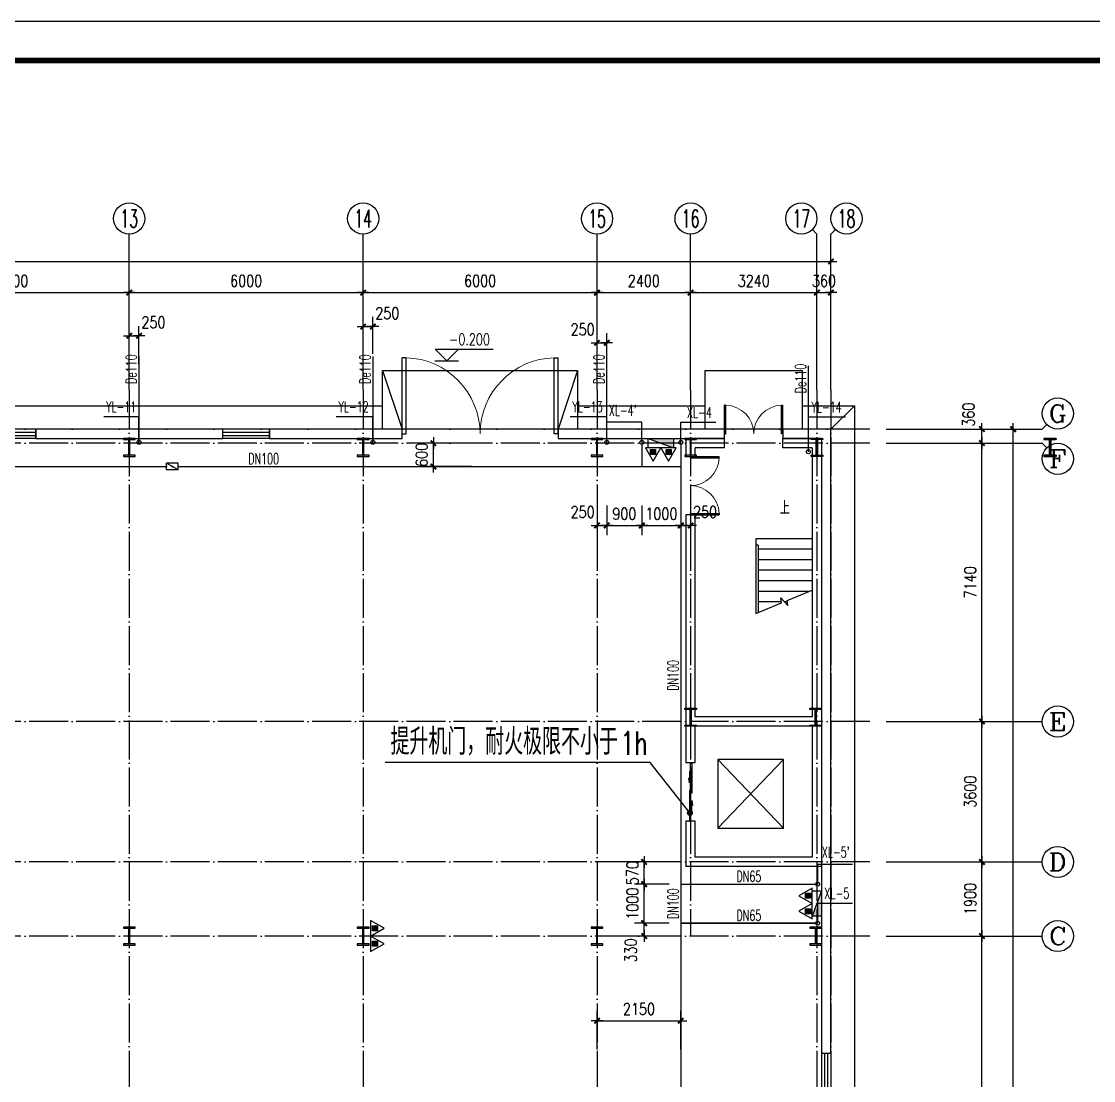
# Model space of a CAD drawing. Extents: x -173215 to 463891, y -864580 to -620646.
# Drawn here: x 78804 to 106305, y -722132 to -694971 of the extents above; entities that cross this region are included whole.
import ezdxf
from ezdxf.enums import TextEntityAlignment as Align

# ---------------------------------------------------------------- set-up
doc = ezdxf.new("R2010")
doc.units = 0
doc.header["$LTSCALE"] = 500
doc.header["$MEASUREMENT"] = 0
doc.linetypes.add('DOTE', pattern=[2.42, 2, -0.2, 0.02, -0.2])
doc.layers.get('0').update_dxf_attribs({"linetype": 'CONTINUOUS'})
doc.layers.get('Defpoints').update_dxf_attribs({"linetype": 'CONTINUOUS'})
for name, color, linetype in [('AXIS', 3, 'CONTINUOUS'), ('AXIS_TEXT', 7, 'CONTINUOUS'), ('DIM_ELEV', 3, 'CONTINUOUS'), ('DIM_LEAD', 3, 'CONTINUOUS'), ('DIM_SYMB', 3, 'CONTINUOUS'), ('DIM_消防', 3, 'CONTINUOUS'), ('DIM_雨水', 3, 'CONTINUOUS'), ('DOTE', 253, 'DOTE'), ('EQUIP_消火栓', 7, 'CONTINUOUS'), ('EQUIP_消防', 7, 'CONTINUOUS'), ('EQUIP_阀门', 7, 'CONTINUOUS'), ('PIPE-消防', 1, 'TG_X'), ('PIPE-雨水', 4, 'TG_Y'), ('PUB_TEXT', 7, 'CONTINUOUS'), ('STAIR', 2, 'CONTINUOUS'), ('TWT_DIM', 3, 'CONTINUOUS'), ('TWT_TEXT', 7, 'CONTINUOUS'), ('VPIPE-消防', 1, 'TG_X'), ('VPIPE-雨水', 4, 'TG_Y'), ('WALL', 6, 'CONTINUOUS'), ('WINDOW', 4, 'CONTINUOUS'), ('勒脚', 50, 'CONTINUOUS'), ('图框', 4, 'CONTINUOUS'), ('立面图', 40, 'CONTINUOUS')]:
    doc.layers.add(name, color=color, linetype=linetype)
doc.styles.add('_TCH_AXIS', font='COMPLEX', dxfattribs={"bigfont": 'GBCBIG'})
doc.styles.add('_TCH_DIM', font='SIMPLEX', dxfattribs={"bigfont": 'GBCBIG'})
doc.styles.add('_TWT_PIPEDN', font='SIMPLEX', dxfattribs={"width": 0.8, "height": 2.8, "bigfont": 'HZTXT'})
doc.styles.add('_TWT_SERIAL', font='COMPLEX', dxfattribs={"width": 0.8, "height": 2.8, "bigfont": 'HZTXT'})
doc.styles.add('COMPLEX', font='COMPLEX')
doc.styles.add('DIM_FONT', font='SIMPLEX.shx', dxfattribs={"width": 0.8})
doc.styles.get("Standard").update_dxf_attribs({"font": 'GBENOR', "bigfont": 'GBCBIG'})
doc.styles.add('TG_LINETYPE', font='SIMPLEX', dxfattribs={"width": 0.8, "height": 2.8, "bigfont": 'HZTXT'})
doc.linetypes.add('TG_X', pattern='A,2,-0.3,["X",TG_LINETYPE,S=0.1,R=0,X=-0.23,Y=-0.15],0', length=2.3)
doc.linetypes.add('TG_Y', pattern='A,2,-0.3,["Y",TG_LINETYPE,S=0.1,R=0,X=-0.23,Y=-0.15],0', length=2.3)
doc.dimstyles.new('DIMN', dxfattribs={"dimtxt": 300, "dimasz": 1, "dimexe": 250, "dimexo": 300, "dimgap": 150, "dimtad": 1, "dimdec": 0, "dimzin": 0, "dimdsep": 46, "dimtxsty": 'DIM_FONT', "dimblk": '_DIMX', "dimcen": 0.09, "dimclrt": 7, "dimadec": 0, "dimazin": 0, "dimtfac": 1, "dimtdec": 0, "dimtix": 1, "dimtmove": 2, "dimatfit": 3, "dimldrblk": '_DIMX', "dimfxl": 0, "dimtolj": 1, "dimtzin": 0, "dimarcsym": 0})

# ---------------------------------------------------------------- blocks, each defined once
blk = doc.blocks.new('钢柱')
blk.add_hatch(color=256).paths.add_polyline_path([(4275, 9436), (4140, 9436), (4140, 9466), (4440, 9466), (4440, 9436), (4305, 9436), (4305, 9036), (4440, 9036), (4440, 9006), (4140, 9006), (4140, 9036), (4275, 9036)])
blk.add_lwpolyline([(4275, 9436), (4140, 9436), (4140, 9466), (4440, 9466), (4440, 9436), (4305, 9436), (4305, 9036), (4440, 9036), (4440, 9006), (4140, 9006), (4140, 9036), (4275, 9036), (4275, 9436), (4140, 9436)])
blk = doc.blocks.new('_DIMX')
blk.add_line((-150, 0), (150, 0))
at = {"const_width": 50}
blk.add_lwpolyline([(-70, -70), (70, 70)], dxfattribs=at)
blk = doc.blocks.new('*D103')
at = {"layer": 'Defpoints', "color": 0, "transparency": 16777216}
for p in [(89370, -705786), (90649, -705786), (90649, -706386)]:
    blk.add_point(p, dxfattribs=at)
at = {"layer": 'TWT_DIM', "color": 0, "lineweight": -2, "transparency": 16777216}
for p, q in [((90349, -705786), (89120, -705786)), ((89370, -705785), (89370, -705784)), ((89370, -706386), (89370, -705786)), ((90349, -706386), (89120, -706386)), ((89370, -706387), (89370, -706388))]:
    blk.add_line(p, q, dxfattribs=at)
for p, rotation in [((89370, -705786), 270), ((89370, -706386), 90)]:
    blk.add_blockref('_DIMX', p, dxfattribs=dict(at, rotation=rotation))
at = {"layer": 'TWT_DIM', "color": 7, "transparency": 16777216, "insert": (89070, -706086), "char_height": 300, "attachment_point": 5, "rotation": 90, "style": 'DIM_FONT'}
blk.add_mtext('\\A1;600', dxfattribs=at)
blk = doc.blocks.new('*D112')
at = {"layer": 'Defpoints', "color": 0, "transparency": 16777216}
for p in [(94777, -717096), (95719, -717096), (95719, -718096)]:
    blk.add_point(p, dxfattribs=at)
at = {"layer": 'TWT_DIM', "color": 0, "lineweight": -2, "transparency": 16777216}
for p, q in [((95419, -717096), (94527, -717096)), ((94777, -717095), (94777, -717094)), ((94777, -718096), (94777, -717096)), ((95419, -718096), (94527, -718096)), ((94777, -718097), (94777, -718098))]:
    blk.add_line(p, q, dxfattribs=at)
for p, rotation in [((94777, -717096), 270), ((94777, -718096), 90)]:
    blk.add_blockref('_DIMX', p, dxfattribs=dict(at, rotation=rotation))
at = {"layer": 'TWT_DIM', "color": 7, "transparency": 16777216, "insert": (94477, -717596), "char_height": 300, "attachment_point": 5, "rotation": 90, "style": 'DIM_FONT'}
blk.add_mtext('\\A1;1000', dxfattribs=at)
blk = doc.blocks.new('*D113')
at = {"layer": 'Defpoints', "color": 0, "transparency": 16777216}
for p in [(94777, -716526), (95719, -716526), (95719, -717096)]:
    blk.add_point(p, dxfattribs=at)
at = {"layer": 'TWT_DIM', "color": 0, "lineweight": -2, "transparency": 16777216}
for p, q in [((95419, -716526), (94527, -716526)), ((94777, -716525), (94777, -716524)), ((94777, -717096), (94777, -716526)), ((95419, -717096), (94527, -717096)), ((94777, -717097), (94777, -717098))]:
    blk.add_line(p, q, dxfattribs=at)
for p, rotation in [((94777, -716526), 270), ((94777, -717096), 90)]:
    blk.add_blockref('_DIMX', p, dxfattribs=dict(at, rotation=rotation))
at = {"layer": 'TWT_DIM', "color": 7, "transparency": 16777216, "insert": (94477, -716811), "char_height": 300, "attachment_point": 5, "rotation": 90, "style": 'DIM_FONT'}
blk.add_mtext('\\A1;570', dxfattribs=at)
blk = doc.blocks.new('*D114')
at = {"layer": 'Defpoints', "color": 0, "transparency": 16777216}
for p in [(93569, -707082), (93819, -707082), (93819, -707897)]:
    blk.add_point(p, dxfattribs=at)
at = {"layer": 'TWT_DIM', "color": 0, "lineweight": -2, "transparency": 16777216}
for p, q in [((93569, -707382), (93569, -708147)), ((93819, -707382), (93819, -708147)), ((93568, -707897), (93567, -707897)), ((93569, -707897), (93819, -707897)), ((93820, -707897), (93821, -707897))]:
    blk.add_line(p, q, dxfattribs=at)
blk.add_blockref('_DIMX', (93569, -707897), dxfattribs=at)
at = {"layer": 'TWT_DIM', "color": 0, "lineweight": -2, "transparency": 16777216, "rotation": 180}
blk.add_blockref('_DIMX', (93819, -707897), dxfattribs=at)
at = {"layer": 'TWT_DIM', "color": 7, "transparency": 16777216, "insert": (93199, -707552), "char_height": 300, "attachment_point": 5, "style": 'DIM_FONT'}
blk.add_mtext('\\A1;250', dxfattribs=at)
blk = doc.blocks.new('*D115')
at = {"layer": 'Defpoints', "color": 0, "transparency": 16777216}
for p in [(93819, -707082), (94719, -707082), (94719, -707897)]:
    blk.add_point(p, dxfattribs=at)
at = {"layer": 'TWT_DIM', "color": 0, "lineweight": -2, "transparency": 16777216}
for p, q in [((93819, -707382), (93819, -708147)), ((94719, -707382), (94719, -708147)), ((93818, -707897), (93817, -707897)), ((93819, -707897), (94719, -707897)), ((94720, -707897), (94721, -707897))]:
    blk.add_line(p, q, dxfattribs=at)
blk.add_blockref('_DIMX', (93819, -707897), dxfattribs=at)
at = {"layer": 'TWT_DIM', "color": 0, "lineweight": -2, "transparency": 16777216, "rotation": 180}
blk.add_blockref('_DIMX', (94719, -707897), dxfattribs=at)
at = {"layer": 'TWT_DIM', "color": 7, "transparency": 16777216, "insert": (94269, -707597), "char_height": 300, "attachment_point": 5, "style": 'DIM_FONT'}
blk.add_mtext('\\A1;900', dxfattribs=at)
blk = doc.blocks.new('*D116')
at = {"layer": 'Defpoints', "color": 0, "transparency": 16777216}
for p in [(94719, -707082), (95719, -707082), (95719, -707897)]:
    blk.add_point(p, dxfattribs=at)
at = {"layer": 'TWT_DIM', "color": 0, "lineweight": -2, "transparency": 16777216}
for p, q in [((94719, -707382), (94719, -708147)), ((95719, -707382), (95719, -708147)), ((94718, -707897), (94717, -707897)), ((94719, -707897), (95719, -707897)), ((95720, -707897), (95721, -707897))]:
    blk.add_line(p, q, dxfattribs=at)
blk.add_blockref('_DIMX', (94719, -707897), dxfattribs=at)
at = {"layer": 'TWT_DIM', "color": 0, "lineweight": -2, "transparency": 16777216, "rotation": 180}
blk.add_blockref('_DIMX', (95719, -707897), dxfattribs=at)
at = {"layer": 'TWT_DIM', "color": 7, "transparency": 16777216, "insert": (95219, -707597), "char_height": 300, "attachment_point": 5, "style": 'DIM_FONT'}
blk.add_mtext('\\A1;1000', dxfattribs=at)
blk = doc.blocks.new('*D117')
at = {"layer": 'Defpoints', "color": 0, "transparency": 16777216}
for p in [(95719, -707082), (95969, -707082), (95969, -707897)]:
    blk.add_point(p, dxfattribs=at)
at = {"layer": 'TWT_DIM', "color": 0, "lineweight": -2, "transparency": 16777216}
for p, q in [((95719, -707382), (95719, -708147)), ((95969, -707382), (95969, -708147)), ((95718, -707897), (95717, -707897)), ((95719, -707897), (95969, -707897)), ((95970, -707897), (95971, -707897))]:
    blk.add_line(p, q, dxfattribs=at)
blk.add_blockref('_DIMX', (95719, -707897), dxfattribs=at)
at = {"layer": 'TWT_DIM', "color": 0, "lineweight": -2, "transparency": 16777216, "rotation": 180}
blk.add_blockref('_DIMX', (95969, -707897), dxfattribs=at)
at = {"layer": 'TWT_DIM', "color": 7, "transparency": 16777216, "insert": (96339, -707552), "char_height": 300, "attachment_point": 5, "style": 'DIM_FONT'}
blk.add_mtext('\\A1;250', dxfattribs=at)
blk = doc.blocks.new('*D118')
at = {"layer": 'Defpoints', "color": 0, "transparency": 16777216}
for p in [(93819, -703214), (93569, -704126), (93819, -704126)]:
    blk.add_point(p, dxfattribs=at)
at = {"layer": 'TWT_DIM', "color": 0, "lineweight": -2, "transparency": 16777216}
for p, q in [((93569, -703826), (93569, -702964)), ((93819, -703826), (93819, -702964)), ((93568, -703214), (93567, -703214)), ((93569, -703214), (93819, -703214)), ((93820, -703214), (93821, -703214))]:
    blk.add_line(p, q, dxfattribs=at)
blk.add_blockref('_DIMX', (93569, -703214), dxfattribs=at)
at = {"layer": 'TWT_DIM', "color": 0, "lineweight": -2, "transparency": 16777216, "rotation": 180}
blk.add_blockref('_DIMX', (93819, -703214), dxfattribs=at)
at = {"layer": 'TWT_DIM', "color": 7, "transparency": 16777216, "insert": (93199, -702869), "char_height": 300, "attachment_point": 5, "style": 'DIM_FONT'}
blk.add_mtext('\\A1;250', dxfattribs=at)
blk = doc.blocks.new('*D119')
at = {"layer": 'Defpoints', "color": 0, "transparency": 16777216}
for p in [(87819, -702798), (87569, -703798), (87819, -703798)]:
    blk.add_point(p, dxfattribs=at)
at = {"layer": 'TWT_DIM', "color": 0, "lineweight": -2, "transparency": 16777216}
for p, q in [((87569, -703498), (87569, -702548)), ((87819, -703498), (87819, -702548)), ((87568, -702798), (87567, -702798)), ((87569, -702798), (87819, -702798)), ((87820, -702798), (87821, -702798))]:
    blk.add_line(p, q, dxfattribs=at)
blk.add_blockref('_DIMX', (87569, -702798), dxfattribs=at)
at = {"layer": 'TWT_DIM', "color": 0, "lineweight": -2, "transparency": 16777216, "rotation": 180}
blk.add_blockref('_DIMX', (87819, -702798), dxfattribs=at)
at = {"layer": 'TWT_DIM', "color": 7, "transparency": 16777216, "insert": (88189, -702453), "char_height": 300, "attachment_point": 5, "style": 'DIM_FONT'}
blk.add_mtext('\\A1;250', dxfattribs=at)
blk = doc.blocks.new('*D120')
at = {"layer": 'Defpoints', "color": 0, "transparency": 16777216}
for p in [(81819, -703032), (81569, -704067), (81819, -704067)]:
    blk.add_point(p, dxfattribs=at)
at = {"layer": 'TWT_DIM', "color": 0, "lineweight": -2, "transparency": 16777216}
for p, q in [((81569, -703767), (81569, -702782)), ((81819, -703767), (81819, -702782)), ((81568, -703032), (81567, -703032)), ((81569, -703032), (81819, -703032)), ((81820, -703032), (81821, -703032))]:
    blk.add_line(p, q, dxfattribs=at)
blk.add_blockref('_DIMX', (81569, -703032), dxfattribs=at)
at = {"layer": 'TWT_DIM', "color": 0, "lineweight": -2, "transparency": 16777216, "rotation": 180}
blk.add_blockref('_DIMX', (81819, -703032), dxfattribs=at)
at = {"layer": 'TWT_DIM', "color": 7, "transparency": 16777216, "insert": (82189, -702687), "char_height": 300, "attachment_point": 5, "style": 'DIM_FONT'}
blk.add_mtext('\\A1;250', dxfattribs=at)
blk = doc.blocks.new('*D214')
at = {"layer": 'AXIS', "color": 0, "lineweight": -2, "transparency": 16777216}
for p, q in [((99209, -704126), (99209, -701676)), ((99569, -704126), (99569, -701676)), ((99208, -701926), (99207, -701926)), ((99209, -701926), (99569, -701926)), ((99570, -701926), (99571, -701926))]:
    blk.add_line(p, q, dxfattribs=at)
at = {"layer": 'Defpoints', "color": 0, "transparency": 16777216}
for p in [(99569, -701926), (99209, -704426), (99569, -704426)]:
    blk.add_point(p, dxfattribs=at)
at = {"layer": 'AXIS', "color": 0, "lineweight": -2, "transparency": 16777216}
blk.add_blockref('_DIMX', (99209, -701926), dxfattribs=at)
at = {"layer": 'AXIS', "color": 0, "lineweight": -2, "transparency": 16777216, "rotation": 180}
blk.add_blockref('_DIMX', (99569, -701926), dxfattribs=at)
at = {"layer": 'AXIS', "color": 7, "transparency": 16777216, "insert": (99389, -701626), "char_height": 300, "attachment_point": 5, "style": 'DIM_FONT'}
blk.add_mtext('\\A1;360', dxfattribs=at)
blk = doc.blocks.new('$TCHSYS$WIN2D')
for p, q in [((-0.5, 0.5), (0.5, 0.5)), ((-0.5, 0.5), (-0.5, -0.5)), ((0.5, 0.5), (0.5, -0.5)), ((0.5, 0.167), (-0.5, 0.167)), ((0.5, -0.167), (-0.5, -0.167)), ((-0.5, -0.5), (0.5, -0.5))]:
    blk.add_line(p, q)
blk = doc.blocks.new('$DorLib2D$00000002')
for p, q in [((-0.5, 0), (-0.5, 0.4875)), ((-0.475, 0.4875), (-0.5, 0.4875)), ((-0.475, 0), (-0.475, 0.4875)), ((0.475, 0), (0.475, 0.4875)), ((0.475, 0.4875), (0.5, 0.4875)), ((0.5, 0), (0.5, 0.4875)), ((-0.5, 0), (-0.475, 0)), ((0.5, 0), (0.475, 0))]:
    blk.add_line(p, q)
at = {"lineweight": 13}
for centre, start, end in [((-0.4875, 0), 0, 88.53072), ((0.4875, 0), 91.46928, 180)]:
    blk.add_arc(centre, 0.4875, start, end, dxfattribs=at)
blk = doc.blocks.new('_AXISO')
blk.add_circle((0, 0), 0.5)
at = {"layer": 'AXIS_TEXT', "style": 'COMPLEX', "width": 1.041667}
blk.add_attdef('A', text='', height=0.56, dxfattribs=at).set_placement((-0.25, -0.28), (0.25, -0.28), align=Align.FIT)
blk = doc.blocks.new('$DorLib2D$00000131')
at = {"color": 0, "linetype": 'Continuous'}
for p, q in [((0.15, 0.125), (0.232, 0.197)), ((0.232, 0.197), (0.232, 0.125)), ((-0.5, 0.125), (-0.5, 0)), ((0.019, 0.125), (-0.5, 0.125)), ((-0.5, 0), (0.019, 0)), ((-0.024, 0), (0.5, 0)), ((-0.024, -0.125), (-0.024, 0)), ((0.019, 0), (0.019, 0.125)), ((0.35, 0.125), (0.15, 0.125)), ((0.5, 0), (0.5, -0.125)), ((-0.35, -0.125), (-0.15, -0.125)), ((-0.232, -0.197), (-0.232, -0.125)), ((-0.15, -0.125), (-0.232, -0.197)), ((0.5, -0.125), (-0.024, -0.125))]:
    blk.add_line(p, q, dxfattribs=at)
blk = doc.blocks.new('$TwtSys$00000434')
for p, q in [((-0.5, 0.5), (-0.5, -0.5)), ((-0.5, -0.5), (0.5, 0.5)), ((0.5, 0.5), (-0.5, 0.5)), ((0.5, -0.5), (0.5, 0.5)), ((-0.5, -0.5), (0.5, -0.5))]:
    blk.add_line(p, q)
blk.add_solid([(0.5, -0.5), (0.5, 0.5), (-0.5, -0.5)])
blk = doc.blocks.new('$ATTACHMENT$00000214')
h = blk.add_hatch()
h.set_pattern_fill('ANSI31', color=256, scale=200, style=0)
h.set_pattern_definition([(45, (-38543.802, -6842.639), (-17.67767, 17.67767), [])])
h.paths.add_polyline_path([(-65, 2), (65, 2), (65, -128), (-65, -128)])
for points in [[(0, 172), (-198, -172), (198, -172)], [(-65, 2), (65, 2), (65, -128), (-65, -128)]]:
    blk.add_lwpolyline(points, close=True)
blk = doc.blocks.new('$VALVE$00000316')
for p, q in [((-125, 72), (125, -72)), ((-125, 72), (-125, -72)), ((-125, 72), (125, 72)), ((125, 72), (125, -72)), ((-125, -72), (125, -72))]:
    blk.add_line(p, q)
at = {"const_width": 21.1}
blk.add_lwpolyline([(-11, 0, 1), (11, 0, 1)], format="xyb", close=True, dxfattribs=at)
for p in [(-125, 0), (125, 0)]:
    blk.add_point(p)
at = {"color": 7, "flags": 9}
for tag in ['XSIZE', 'YSIZE']:
    blk.add_attdef(tag, (0, 0), '', height=0.5, dxfattribs=at)
blk = doc.blocks.new('jhyfty')
at = {"layer": '图框'}
blk.add_lwpolyline([(650751, 105710), (776851, 105710), (776851, 165110), (650751, 165110)], close=True, dxfattribs=at)
at = {"layer": '图框', "const_width": 140}
blk.add_lwpolyline([(653251, 164110), (775851, 164110), (775851, 106710), (653251, 106710)], close=True, dxfattribs=at)

msp = doc.modelspace()

# ---------------------------------------------------------------- linework, layer by layer
for p, q in [((98349.1, -713901.1), (96664.7, -715655.1)), ((96664.7, -713901.1), (98349.1, -715655.1))]:
    msp.add_line(p, q)
msp.add_lwpolyline([(98349.1, -713901.1), (96664.7, -713901.1), (96664.7, -715655.1), (98349.1, -715655.1)], close=True)
at = {"layer": 'AXIS'}
for p, q in [((81568.6, -704425.8), (81568.6, -700425.8)), ((87568.6, -704425.8), (87568.6, -700425.8)), ((93568.6, -704425.8), (93568.6, -700425.8)), ((95968.6, -704425.8), (95968.6, -700425.8)), ((99091.5, -700308.7), (99208.6, -700425.8)), ((99208.6, -704425.8), (99208.6, -700425.8)), ((99685.8, -700308.7), (99568.6, -700425.8)), ((99568.6, -704425.8), (99568.6, -700425.8)), ((105104.5, -705308.7), (104987.4, -705425.8)), ((100987.4, -705425.8), (104987.4, -705425.8)), ((100987.4, -705785.8), (104987.4, -705785.8)), ((105104.5, -705903), (104987.4, -705785.8)), ((100987.4, -712925.8), (104987.4, -712925.8)), ((100987.4, -716525.8), (104987.4, -716525.8)), ((100987.4, -718425.8), (104987.4, -718425.8))]:
    msp.add_line(p, q, dxfattribs=at)
at = {"layer": 'DIM_ELEV'}
for p, q in [((89714.9, -703673.1), (89414.9, -703373.1)), ((89414.9, -703373.1), (90907.7, -703373.1)), ((89714.9, -703673.1), (90014.9, -703373.1)), ((89411.7, -703673.1), (90014.9, -703673.1))]:
    msp.add_line(p, q, dxfattribs=at)
at = {"layer": 'DIM_LEAD'}
for p, q in [((94927.5, -713977.3), (88129.4, -713977.3)), ((95951.2, -715266.6), (94927.5, -713977.3))]:
    msp.add_line(p, q, dxfattribs=at)
at = {"layer": 'DIM_LEAD', "const_width": 80}
msp.add_lwpolyline([(95976.1, -715297.9, 1), (95926.3, -715235.3, 1)], format="xyb", close=True, dxfattribs=at)
at = {"layer": 'DIM_SYMB'}
msp.add_lwpolyline([(98363.6, -707763.3, 0, 0, 0), (98363.6, -708817.8, 80, 0, 0), (98363.6, -709117.8, 0, 0, 0)], format="xyseb", dxfattribs=at)
at = {"layer": 'DIM_消防'}
for p, q in [((94718.6, -705251.1), (93815, -705251.1)), ((94718.6, -705765.8), (94718.6, -705251.1)), ((95718.6, -705765.8), (95718.6, -705251.1)), ((95718.6, -705251.1), (96612.6, -705251.1)), ((99228.6, -717095.8), (99228.6, -716581.1)), ((99228.6, -716581.1), (100124.5, -716581.1)), ((99228.6, -718095.8), (99228.6, -717581.1)), ((99228.6, -717581.1), (100122.6, -717581.1))]:
    msp.add_line(p, q, dxfattribs=at)
at = {"layer": 'DIM_雨水'}
for p, q in [((81818.6, -705106.7), (80919.3, -705106.7)), ((81818.6, -705765.8), (81818.6, -705106.7)), ((87818.6, -705106.7), (86879.3, -705106.7)), ((87818.6, -705765.8), (87818.6, -705106.7)), ((93818.6, -705106.7), (92879.3, -705106.7)), ((93818.6, -705765.8), (93818.6, -705106.7)), ((98988.6, -706005.8), (98988.6, -705114)), ((98988.6, -705114), (99944, -705114))]:
    msp.add_line(p, q, dxfattribs=at)
at = {"layer": 'DOTE', "linetype": 'DOTE'}
for p, q in [((81568.6, -704425.8), (81568.6, -745425.8)), ((87568.6, -704425.8), (87568.6, -745425.8)), ((93568.6, -704425.8), (93568.6, -745425.8)), ((95968.6, -704425.8), (95968.6, -718425.8)), ((99208.6, -704425.8), (99208.6, -745425.8)), ((99568.6, -704425.8), (99568.6, -745425.8)), ((100568.6, -705425.8), (20568.6, -705425.8)), ((100568.6, -705785.8), (20568.6, -705785.8)), ((100568.6, -712925.8), (20568.6, -712925.8)), ((100568.6, -716525.8), (20568.6, -716525.8)), ((100568.6, -718425.8), (20568.6, -718425.8))]:
    msp.add_line(p, q, dxfattribs=at)
at = {"layer": 'PIPE-消防', "linetype": 'TG_X', "const_width": 35}
for points in [[(94718.6, -706385.8), (94718.6, -705815.8)], [(95718.6, -706385.8), (95718.6, -705815.8)], [(75318.6, -706385.8), (82524.3, -706385.8)], [(82823.9, -706385.8), (94718.6, -706385.8)], [(94718.6, -706385.8), (95718.6, -706385.8)], [(95718.6, -717095.8), (95718.6, -706385.8)], [(95718.6, -718095.8), (95718.6, -717095.8)], [(95718.6, -717095.8), (99178.6, -717095.8)], [(95718.6, -718095.8), (99178.6, -718095.8)], [(95718.6, -723290.9), (95718.6, -718095.8)]]:
    msp.add_lwpolyline(points, dxfattribs=at)
at = {"layer": 'PIPE-雨水', "linetype": 'TG_Y', "const_width": 35}
for points in [[(81818.6, -705715.8), (81818.6, -703561.7)], [(87818.6, -705715.8), (87818.6, -703561.7)], [(93818.6, -705715.8), (93818.6, -703561.7)], [(98988.6, -705955.8), (98988.6, -703801.7)]]:
    msp.add_lwpolyline(points, dxfattribs=at)
at = {"layer": 'STAIR'}
for p, q in [((97638.6, -708235.8), (97638.6, -708400.8)), ((99088.6, -708235.8), (97638.6, -708235.8)), ((97638.6, -708400.8), (97638.6, -710152.8)), ((97638.6, -708400.8), (97638.6, -710152.8)), ((97698.6, -708400.8), (97638.6, -708400.8)), ((97698.6, -708400.8), (97698.6, -710128.3)), ((99088.6, -708235.8), (99088.6, -709558.8)), ((99088.6, -708505.8), (97698.6, -708505.8)), ((99088.6, -708775.8), (97698.6, -708775.8)), ((99088.6, -709045.8), (97698.6, -709045.8)), ((99088.6, -709315.8), (97698.6, -709315.8)), ((99022.7, -709585.8), (97698.6, -709585.8)), ((98298.9, -709882.3), (98281.8, -709748.4)), ((98281.8, -709748.4), (98462.8, -709947.4)), ((98446.7, -709821.8), (99088.6, -709558.8)), ((97638.6, -710152.8), (98298.9, -709882.3)), ((98295.6, -709855.8), (97698.6, -709855.8)), ((98451.1, -709855.8), (98379.5, -709855.8)), ((98462.8, -709947.4), (98446.7, -709821.8)), ((97704.5, -710125.8), (97698.6, -710125.8))]:
    msp.add_line(p, q, dxfattribs=at)
at = {"layer": 'VPIPE-消防', "linetype": 'Continuous'}
for centre in [(94718.6, -705765.8), (95718.6, -705765.8), (99228.6, -717095.8), (99228.6, -718095.8)]:
    msp.add_circle(centre, 50, dxfattribs=at)
at = {"layer": 'VPIPE-雨水', "linetype": 'Continuous'}
for centre in [(81818.6, -705765.8), (87818.6, -705765.8), (93818.6, -705765.8), (98988.6, -706005.8)]:
    msp.add_circle(centre, 50, dxfattribs=at)
at = {"layer": 'WALL'}
for p, q in [((83968.6, -705425.8), (79168.6, -705425.8)), ((79168.6, -705425.8), (79168.6, -705665.8)), ((79168.6, -705665.8), (83968.6, -705665.8)), ((83968.6, -705665.8), (83968.6, -705425.8)), ((88568.6, -705425.8), (85168.6, -705425.8)), ((85168.6, -705425.8), (85168.6, -705665.8)), ((85168.6, -705665.8), (88568.6, -705665.8)), ((88568.6, -705665.8), (88568.6, -705425.8)), ((95968.6, -705425.8), (92568.6, -705425.8)), ((92568.6, -705425.8), (92568.6, -705665.8)), ((92568.6, -705665.8), (95848.6, -705665.8)), ((95848.6, -705665.8), (95848.6, -705785.8)), ((96838.6, -705425.8), (95968.6, -705425.8)), ((96088.6, -705665.8), (96838.6, -705665.8)), ((96088.6, -705665.8), (96088.6, -705665.8)), ((96838.6, -705665.8), (96088.6, -705665.8)), ((96838.6, -705665.8), (96838.6, -705425.8)), ((96838.6, -705905.8), (96838.6, -705665.8)), ((99568.6, -705425.8), (98338.6, -705425.8)), ((98338.6, -705425.8), (98338.6, -705665.8)), ((98338.6, -705665.8), (99328.6, -705665.8)), ((99328.6, -705665.8), (98338.6, -705665.8)), ((98338.6, -705905.8), (98338.6, -705665.8)), ((99328.6, -705665.8), (99328.6, -721425.8)), ((99328.6, -705665.8), (99328.6, -712925.8)), ((99568.6, -721425.8), (99568.6, -705425.8)), ((95848.6, -705785.8), (95848.6, -706125.8)), ((96088.6, -706125.8), (96088.6, -705905.8)), ((96838.6, -705905.8), (96088.6, -705905.8)), ((99088.6, -705905.8), (98338.6, -705905.8)), ((99088.6, -705905.8), (99088.6, -712805.8)), ((95848.6, -706125.8), (96088.6, -706125.8)), ((96088.6, -707625.8), (95848.6, -707625.8)), ((95848.6, -707625.8), (95848.6, -712925.8)), ((96088.6, -712805.8), (96088.6, -707625.8)), ((99088.6, -712805.8), (96088.6, -712805.8)), ((95848.6, -712925.8), (95848.6, -713975.8)), ((99088.6, -713045.8), (96088.6, -713045.8)), ((96088.6, -713975.8), (96088.6, -713045.8)), ((99088.6, -713045.8), (99088.6, -716405.8)), ((99328.6, -712925.8), (99328.6, -716645.8)), ((95848.6, -713975.8), (96088.6, -713975.8)), ((96088.6, -715475.8), (95848.6, -715475.8)), ((95848.6, -715475.8), (95848.6, -716645.8)), ((96088.6, -716405.8), (96088.6, -715475.8)), ((99088.6, -716405.8), (96088.6, -716405.8)), ((99328.6, -716645.8), (95848.6, -716645.8)), ((99328.6, -721425.8), (99568.6, -721425.8))]:
    msp.add_line(p, q, dxfattribs=at)
at = {"layer": 'WINDOW'}
for p, q in [((92568.6, -705425.8), (88568.6, -705425.8)), ((98338.6, -705425.8), (96838.6, -705425.8))]:
    msp.add_line(p, q, dxfattribs=at)
at = {"layer": '勒脚'}
for p, q in [((88068.6, -703925.8), (93068.6, -703925.8)), ((88068.6, -705425.8), (88068.6, -703925.8)), ((88068.6, -703925.8), (90568.6, -703925.8)), ((96338.6, -705425.8), (96338.6, -703925.8)), ((96338.6, -703925.8), (98838.6, -703925.8)), ((98838.6, -705425.8), (98838.6, -703925.8)), ((63068.6, -704825.8), (88068.6, -704825.8)), ((93068.6, -704825.8), (96338.6, -704825.8)), ((98838.6, -704825.8), (100168.6, -704825.8)), ((99568.6, -705425.8), (100168.6, -704825.8)), ((100168.6, -704825.8), (100168.6, -735325.8))]:
    msp.add_line(p, q, dxfattribs=at)
at = {"layer": '立面图'}
for p, q in [((88068.6, -703925.8), (88568.6, -705425.8)), ((93068.6, -703925.8), (92568.6, -705425.8)), ((93068.6, -703925.8), (93068.6, -705425.8))]:
    msp.add_line(p, q, dxfattribs=at)

# ---------------------------------------------------------------- block references
at = {"xscale": -1, "rotation": 180}
for p in [(77278.9, -696659.5), (83278.9, -696659.5), (89278.9, -696659.5), (91678.9, -696659.5), (100888.9, -696659.5), (77278.9, -709189.5), (83278.9, -709189.5), (89278.9, -709189.5), (94888.9, -709189.5)]:
    msp.add_blockref('钢柱', p, dxfattribs=at)
at = {"rotation": 180}
for p in [(103498.3, -696659.5), (109483.3, -696659.5), (100258.3, -703579.5), (103468.3, -703579.5)]:
    msp.add_blockref('钢柱', p, dxfattribs=at)
at = {"layer": 'AXIS'}
ref = msp.add_blockref('_AXISO', (81568.6, -700025.8), dxfattribs=dict(at, xscale=800, yscale=800, zscale=800))
ref.add_attrib('A', '13', dxfattribs={"layer": 'AXIS_TEXT', "height": 452.55, "style": '_TCH_AXIS', "width": 0.724138}).set_placement((81342.3, -700252.1), (81794.9, -700252.1), align=Align.FIT)
ref = msp.add_blockref('_AXISO', (87568.6, -700025.8), dxfattribs=dict(at, xscale=800, yscale=800, zscale=800))
ref.add_attrib('A', '14', dxfattribs={"layer": 'AXIS_TEXT', "height": 452.55, "style": '_TCH_AXIS', "width": 0.677419}).set_placement((87342.3, -700252.1), (87794.9, -700252.1), align=Align.FIT)
ref = msp.add_blockref('_AXISO', (93568.6, -700025.8), dxfattribs=dict(at, xscale=800, yscale=800, zscale=800))
ref.add_attrib('A', '15', dxfattribs={"layer": 'AXIS_TEXT', "height": 452.55, "style": '_TCH_AXIS', "width": 0.724138}).set_placement((93342.3, -700252.1), (93794.9, -700252.1), align=Align.FIT)
ref = msp.add_blockref('_AXISO', (95968.6, -700025.8), dxfattribs=dict(at, xscale=800, yscale=800, zscale=800))
ref.add_attrib('A', '16', dxfattribs={"layer": 'AXIS_TEXT', "height": 452.55, "style": '_TCH_AXIS', "width": 0.724138}).set_placement((95742.3, -700252.1), (96194.9, -700252.1), align=Align.FIT)
ref = msp.add_blockref('_AXISO', (98808.6, -700025.8), dxfattribs=dict(at, xscale=800, yscale=800, zscale=800))
ref.add_attrib('A', '17', dxfattribs={"layer": 'AXIS_TEXT', "height": 452.55, "style": '_TCH_AXIS', "width": 0.724138}).set_placement((98582.3, -700252.1), (99034.9, -700252.1), align=Align.FIT)
ref = msp.add_blockref('_AXISO', (99968.6, -700025.8), dxfattribs=dict(at, xscale=800, yscale=800, zscale=800))
ref.add_attrib('A', '18', dxfattribs={"layer": 'AXIS_TEXT', "height": 452.55, "style": '_TCH_AXIS', "width": 0.724138}).set_placement((99742.3, -700252.1), (100194.9, -700252.1), align=Align.FIT)
ref = msp.add_blockref('_AXISO', (105387.4, -705025.8), dxfattribs=dict(at, xscale=800, yscale=800, zscale=800))
ref.add_attrib('A', 'G', dxfattribs={"layer": 'AXIS_TEXT', "height": 452.5, "style": '_TCH_AXIS', "width": 1.166667}).set_placement((105161.1, -705252.1), (105613.7, -705252.1), align=Align.FIT)
ref = msp.add_blockref('_AXISO', (105387.4, -706185.8), dxfattribs=dict(at, xscale=800, yscale=800, zscale=800))
ref.add_attrib('A', 'F', dxfattribs={"layer": 'AXIS_TEXT', "height": 452.5, "style": '_TCH_AXIS', "width": 1.3125}).set_placement((105161.1, -706412.1), (105613.7, -706412.1), align=Align.FIT)
ref = msp.add_blockref('_AXISO', (105387.4, -712925.8), dxfattribs=dict(at, xscale=800, yscale=800, zscale=800))
ref.add_attrib('A', 'E', dxfattribs={"layer": 'AXIS_TEXT', "height": 452.5, "style": '_TCH_AXIS', "width": 1.3125}).set_placement((105161.1, -713152.1), (105613.7, -713152.1), align=Align.FIT)
ref = msp.add_blockref('_AXISO', (105387.4, -716525.8), dxfattribs=dict(at, xscale=800, yscale=800, zscale=800))
ref.add_attrib('A', 'D', dxfattribs={"layer": 'AXIS_TEXT', "height": 452.5, "style": '_TCH_AXIS', "width": 1.235294}).set_placement((105161.1, -716752.1), (105613.7, -716752.1), align=Align.FIT)
ref = msp.add_blockref('_AXISO', (105387.4, -718425.8), dxfattribs=dict(at, xscale=800, yscale=800, zscale=800))
ref.add_attrib('A', 'C', dxfattribs={"layer": 'AXIS_TEXT', "height": 452.5, "style": '_TCH_AXIS', "width": 1.4}).set_placement((105161.1, -718652.1), (105613.7, -718652.1), align=Align.FIT)
at = {"layer": 'EQUIP_消火栓', "xscale": -650, "yscale": 240, "zscale": 650}
for p, rotation in [((95205.5, -705785.8), 180), ((99208.6, -717590.5), 89.99999999999999)]:
    msp.add_blockref('$TwtSys$00000434', p, dxfattribs=dict(at, rotation=rotation))
at = {"layer": 'EQUIP_消防'}
for p, rotation in [((95007.1, -706077.6), 180), ((95403.9, -706077.6), 180), ((98916.8, -717392.1), 89.99999999999999), ((98916.8, -717788.8), 89.99999999999999), ((87932.5, -718227.5), 269.9999999999999), ((87932.5, -718624.2), 269.9999999999999)]:
    msp.add_blockref('$ATTACHMENT$00000214', p, dxfattribs=dict(at, rotation=rotation))
at = {"layer": 'EQUIP_阀门', "xscale": 1.199999999953434, "yscale": 1.199999999953434, "zscale": 1.2, "rotation": 180}
msp.add_blockref('$VALVE$00000316', (82674.1, -706385.8), dxfattribs=at)
at = {"layer": 'WALL'}
msp.add_blockref('jhyfty', (-646297.1, -860081.2), dxfattribs=at)
at = {"layer": 'WINDOW'}
for name, p, xscale, yscale, zscale, rotation in [('$DorLib2D$00000002', (90568.6, -705545.8), 4000, -4000, 4000, 180), ('$DorLib2D$00000002', (97588.6, -705545.8), -1500, -1500, -1500, 180), ('$TCHSYS$WIN2D', (78568.6, -705545.8), 1200, 240, 1200, 180), ('$TCHSYS$WIN2D', (84568.6, -705545.8), 1200, 240, 1200, 180), ('$DorLib2D$00000002', (95968.6, -706875.8), 1500, 1500, 1500, 270.0000000000028), ('$DorLib2D$00000131', (95968.6, -714725.8), 1500, 240, 1500, 90), ('$TCHSYS$WIN2D', (99448.6, -722025.8), -1200, 240, -1200, 90.00000000000007)]:
    msp.add_blockref(name, p, dxfattribs=dict(at, xscale=xscale, yscale=yscale, zscale=zscale, rotation=rotation))

# ---------------------------------------------------------------- texts
at = {"layer": 'PUB_TEXT', "style": '_TCH_DIM', "width": 0.705882}
for s, height, p in [('-0.200', 297.5, (89777.7, -703273)), ('1h', 595, (94167.3, -713777.1))]:
    msp.add_text(s, height=height, dxfattribs=at).set_placement(p)
at = {"layer": 'PUB_TEXT', "style": '_TCH_DIM'}
for s, height, p in [('上', 337.6, (98259.4, -707613.3)), ('提升机门，耐火极限不小于', 675.177, (88269.4, -713777.1))]:
    msp.add_text(s, height=height, dxfattribs=at).set_placement(p)
at = {"layer": 'TWT_TEXT', "linetype": 'TG_Y', "style": '_TWT_PIPEDN', "width": 0.64}
for p in [(81758.6, -704268.7), (87758.6, -704268.7), (93758.6, -704268.7), (98928.6, -704508.7)]:
    msp.add_text('De110', height=280, rotation=90, dxfattribs=at).set_placement(p)
at = {"layer": 'TWT_TEXT', "style": '_TWT_SERIAL', "width": 0.64}
for s, p in [('YL-11', (80975.3, -704994.7)), ('YL-12', (86935.3, -704994.7)), ('YL-13', (92935.3, -704994.7)), ("XL-4'", (93871, -705085.8)), ('XL-4', (95873.9, -705139.1)), ('YL-14', (99068.8, -705002)), ("XL-5'", (99334.7, -716415.8)), ('XL-5', (99401, -717469.1))]:
    msp.add_text(s, height=280, dxfattribs=at).set_placement(p)
at = {"layer": 'TWT_TEXT', "linetype": 'TG_X', "style": '_TWT_PIPEDN', "width": 0.64}
for s, p in [('DN100', (84621.8, -706325.8)), ('DN65', (97145.1, -717035.8)), ('DN65', (97145.1, -718035.8))]:
    msp.add_text(s, height=280, dxfattribs=at).set_placement(p)
for p in [(95658.6, -712137.6), (95658.6, -717992.6)]:
    msp.add_text('DN100', height=280, rotation=90, dxfattribs=at).set_placement(p)

# ---------------------------------------------------------------- dimensions: what is measured, and where the dimension line sits
at = {"layer": 'AXIS'}
for p1, p2, distance in [((21568.6, -704425.8), (99568.6, -704425.8), 3300), ((75568.6, -704425.8), (81568.6, -704425.8), 2500), ((81568.6, -704425.8), (87568.6, -704425.8), 2500), ((87568.6, -704425.8), (93568.6, -704425.8), 2500), ((93568.6, -704425.8), (95968.6, -704425.8), 2500), ((95968.6, -704425.8), (99208.6, -704425.8), 2500), ((100942.3, -744425.8), (100942.3, -705425.8), -3300), ((100942.3, -712925.8), (100942.3, -705785.8), -2500), ((100942.3, -716525.8), (100942.3, -712925.8), -2500), ((100942.3, -718425.8), (100942.3, -716525.8), -2500), ((100942.3, -731425.8), (100942.3, -718425.8), -2500)]:
    msp.add_aligned_dim(p1=p1, p2=p2, distance=distance, dimstyle='DIMN', dxfattribs=at).render()
dim = msp.add_aligned_dim(p1=(99208.6, -704425.8), p2=(99568.6, -704425.8), distance=2500, dimstyle='DIMN', dxfattribs=at)
dim.commit()
dim.dimension.update_dxf_attribs({"geometry": '*D214', "text_midpoint": (99388.6, -701625.8)})
msp.add_linear_dim(base=(103442.3, -705425.8), p1=(100942.3, -705785.8), p2=(100942.3, -705425.8), angle=90, location=(103097.3, -705055.8), dimstyle='DIMN', dxfattribs=at).render()
at = {"layer": 'TWT_DIM'}
for base, p1, p2, picture, middle in [((87818.6, -702798.1), (87568.6, -703798), (87818.6, -703798), '*D119', (88188.6, -702453.1)), ((81818.6, -703031.9), (81568.6, -704066.6), (81818.6, -704066.6), '*D120', (82188.6, -702686.9)), ((93818.6, -703214.1), (93568.6, -704125.8), (93818.6, -704125.8), '*D118', (93198.6, -702869.1)), ((93818.6, -707897.3), (93568.6, -707081.8), (93818.6, -707081.8), '*D114', (93198.6, -707552.3)), ((95968.6, -707897.3), (95718.6, -707081.8), (95968.6, -707081.8), '*D117', (96338.6, -707552.3))]:
    dim = msp.add_linear_dim(base=base, p1=p1, p2=p2, angle=0, dimstyle='DIMN', dxfattribs=at)
    dim.commit()
    dim.dimension.update_dxf_attribs({"geometry": picture, "text_midpoint": middle, "dimtype": 129})
for p1, p2, distance, picture, middle in [((90648.8, -706385.8), (90648.8, -705785.8), 1278.7, '*D103', (89070.2, -706085.8)), ((93818.6, -707081.8), (94718.6, -707081.8), -815.4, '*D115', (94268.6, -707597.3)), ((94718.6, -707081.8), (95718.6, -707081.8), -815.4, '*D116', (95218.6, -707597.3)), ((95718.6, -717095.8), (95718.6, -716525.8), 941.2, '*D113', (94477.4, -716810.8)), ((95718.6, -718095.8), (95718.6, -717095.8), 941.2, '*D112', (94477.4, -717595.8))]:
    dim = msp.add_aligned_dim(p1=p1, p2=p2, distance=distance, dimstyle='DIMN', dxfattribs=at)
    dim.commit()
    dim.dimension.update_dxf_attribs({"geometry": picture, "text_midpoint": middle})
msp.add_linear_dim(base=(94777.4, -718095.8), p1=(95718.6, -718425.8), p2=(95718.6, -718095.8), angle=90, location=(94432.4, -718795.8), dimstyle='DIMN', dxfattribs=at).render()
msp.add_aligned_dim(p1=(93568.6, -721637.4), p2=(95718.6, -721637.4), distance=1039.7, dimstyle='DIMN', dxfattribs=at).render()

doc.saveas('drawing.dxf')
